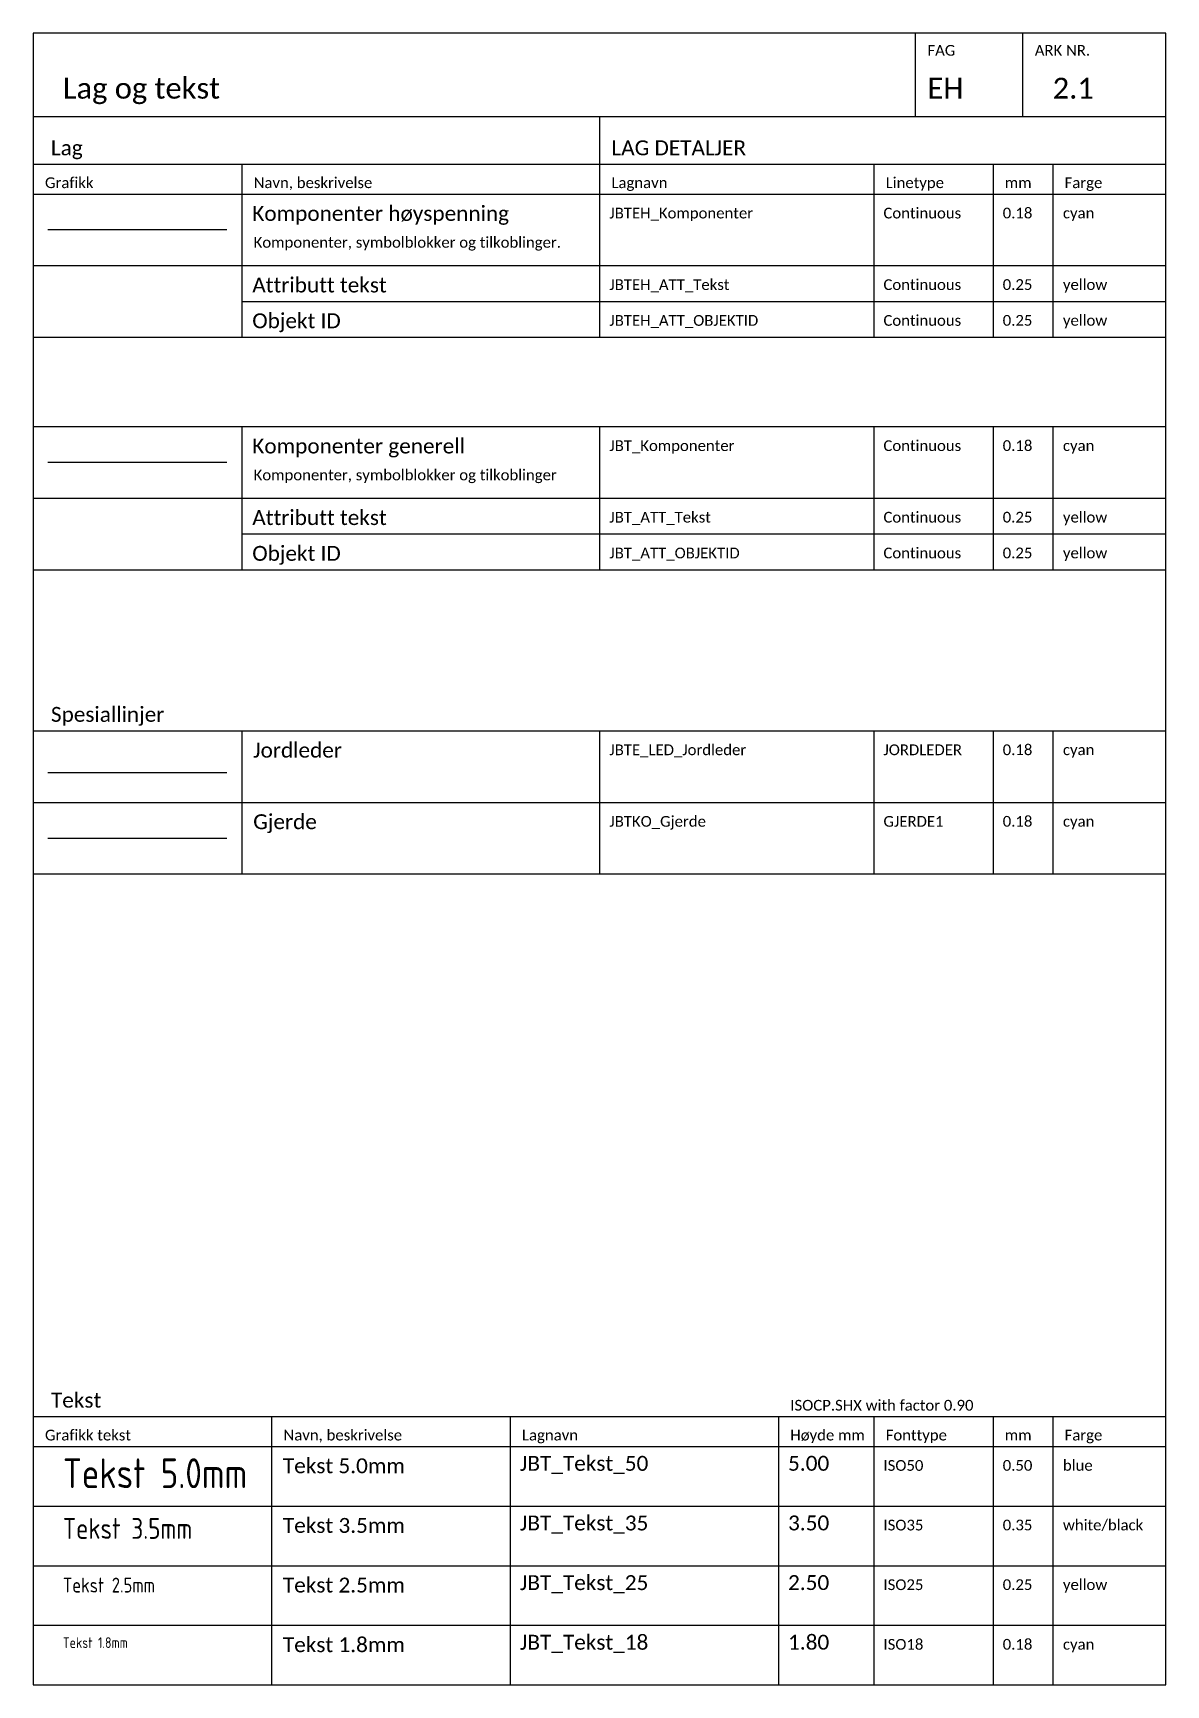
# Paper-space layout '2.1 Lag og tekst' of a CAD drawing. Header units: millimetres. Extents: x 0 to 190, y 0 to 277.
# The model-space entities are those that its viewports show. They can reach past a viewport. Long polylines and large blocks are cut down to what shows.
import ezdxf
from ezdxf.lldxf.tags import DXFTag

# ---------------------------------------------------------------- set-up
doc = ezdxf.new("R2010")
doc.units = ezdxf.units.MM
for name, color, linetype in [('JBT_Komponenter', 4, 'Continuous'), ('JBT_Tekst_18', 4, 'Continuous'), ('JBT_Tekst_25', 2, 'Continuous'), ('JBT_Tekst_35', 7, 'Continuous'), ('JBT_Tekst_50', 5, 'Continuous'), ('JBTE_LED_Jordleder', 4, 'JORDLEDER'), ('JBTEH_Komponenter', 4, 'Continuous'), ('JBTKO_Gjerde', 4, 'GJERDE1'), ('RAMME', 5, 'Continuous'), ('RAMME SYMBOLER', 4, 'Continuous'), ('RAMME TEKST', 7, 'Continuous')]:
    doc.layers.add(name, color=color, linetype=linetype)
doc.styles.add('Calibri', font='calibri.ttf')
doc.styles.add('ISO18', font='isocp.shx', dxfattribs={"width": 0.9, "height": 1.8})
doc.styles.add('ISO25', font='isocp.shx', dxfattribs={"width": 0.9, "height": 2.5})
doc.styles.add('ISO35', font='isocp.shx', dxfattribs={"width": 0.9, "height": 3.5})
doc.styles.add('ISO50', font='isocp.shx', dxfattribs={"width": 0.9, "height": 5})
doc.styles.get("Standard").update_dxf_attribs({"font": 'txt.shx'})
tags = doc.linetypes.add('GJERDE1', pattern='A,3.05,["//",Standard,S=1.25,R=0,X=0,Y=-0.7],4.5', length=7.55).pattern_tags.tags
tags[4] = DXFTag(74, 10)
tags = doc.linetypes.add('JORDLEDER', pattern='A,1.25,-1.5,2.5,-1,["jl",Standard,S=1.25,R=0,X=0,Y=-0.25],-2,2.5,-1.5,1.25', length=13.5).pattern_tags.tags
tags[10] = DXFTag(74, 10)

msp = doc.modelspace()

# ---------------------------------------------------------------- linework, layer by layer
at = {"layer": 'JBT_Komponenter'}
msp.add_line((32.5, -102), (2.5, -102), dxfattribs=at)
at = {"layer": 'JBTE_LED_Jordleder'}
msp.add_line((2.5, -154), (32.5, -154), dxfattribs=at)
at = {"layer": 'JBTEH_Komponenter'}
msp.add_line((32.5, -63), (2.5, -63), dxfattribs=at)
at = {"layer": 'JBTKO_Gjerde'}
msp.add_line((2.5, -165), (32.5, -165), dxfattribs=at)
at = {"layer": 'RAMME'}
msp.add_lwpolyline([(190, -30), (0, -30), (0, -307), (190, -307)], close=True, dxfattribs=at)
msp.add_lwpolyline([(0, -44), (190, -44)], dxfattribs=at)
at = {"layer": 'RAMME SYMBOLER'}
for p, q in [((148, -44), (148, -30)), ((166, -44), (166, -30)), ((95, -44), (95, -81)), ((0, -52), (190, -52)), ((35, -52), (35, -81)), ((141, -52), (141, -81)), ((161, -52), (161, -81)), ((171, -52), (171, -81)), ((0, -57), (190, -57)), ((0, -57), (190, -57)), ((0, -69), (190, -69)), ((35, -75), (190, -75)), ((0, -81), (190, -81)), ((0, -96), (190, -96)), ((35, -96), (35, -120)), ((95, -96), (95, -120)), ((141, -96), (141, -120)), ((161, -96), (161, -120)), ((171, -96), (171, -120)), ((0, -108), (190, -108)), ((35, -114), (190, -114)), ((0, -120), (190, -120)), ((0, -147), (190, -147)), ((35, -147), (35, -171)), ((95, -147), (95, -171)), ((141, -147), (141, -171)), ((161, -147), (161, -171)), ((171, -147), (171, -171)), ((0, -159), (190, -159)), ((0, -171), (190, -171)), ((0, -262), (190, -262)), ((40, -262), (40, -307)), ((80, -262), (80, -307)), ((125, -262), (125, -307)), ((141, -262), (141, -307)), ((161, -262), (161, -307)), ((171, -262), (171, -307)), ((0, -267), (190, -267)), ((40, -267), (40, -307)), ((0, -277), (190, -277)), ((0, -287), (190, -287)), ((0, -297), (190, -297))]:
    msp.add_line(p, q, dxfattribs=at)

# ---------------------------------------------------------------- texts
at = {"layer": 'JBT_Tekst_18', "linetype": 'ByBlock', "insert": (5, -299), "char_height": 1.8, "attachment_point": 1, "style": 'ISO18'}
msp.add_mtext_dynamic_manual_height_columns('Tekst 1.8mm', width=46, gutter_width=6.5, heights=[0], dxfattribs=at)
at = {"layer": 'JBT_Tekst_25', "insert": (5, -289), "char_height": 2.5, "attachment_point": 1, "style": 'ISO25'}
msp.add_mtext_dynamic_manual_height_columns('Tekst 2.5mm', width=46, gutter_width=6.5, heights=[0], dxfattribs=at)
at = {"layer": 'JBT_Tekst_35', "insert": (5, -279), "char_height": 3.5, "attachment_point": 1, "style": 'ISO35'}
msp.add_mtext_dynamic_manual_height_columns('Tekst 3.5mm', width=46, gutter_width=6.5, heights=[0], dxfattribs=at)
at = {"layer": 'JBT_Tekst_50', "insert": (5, -269), "char_height": 5, "attachment_point": 1, "style": 'ISO50'}
msp.add_mtext_dynamic_manual_height_columns('Tekst 5.0mm', width=46, gutter_width=6.5, heights=[0], dxfattribs=at)
at = {"layer": 'RAMME TEKST', "linetype": 'ByBlock', "style": 'Calibri'}
for s, height, p in [('FAG', 1.8, (150, -33.8)), ('ARK NR.', 1.8, (168, -33.8)), ('Lag og tekst', 3.5, (5, -41)), ('EH', 3.5, (150, -41)), ('2.1', 3.5, (171, -41)), ('Lag', 2.5, (3, -50.5)), ('LAG DETALJER', 2.5, (97, -50.5)), ('Grafikk', 1.8, (2, -56)), ('Navn, beskrivelse', 1.8, (37, -56)), ('Lagnavn', 1.8, (97, -56)), ('Linetype', 1.8, (143, -56)), ('mm', 1.8, (162.98, -56)), ('Farge', 1.8, (173, -56)), ('JBTEH_Komponenter', 1.8, (96.66, -61.09)), ('Continuous', 1.8, (142.62, -61.09)), ('0.18', 1.8, (162.62, -61.08)), ('cyan', 1.8, (172.72, -61.08)), ('Komponenter, symbolblokker og tilkoblinger.  ', 1.8, (37, -66)), ('JBTEH_ATT_Tekst', 1.8, (96.66, -73.09)), ('Continuous', 1.8, (142.62, -73.09)), ('0.25', 1.8, (162.62, -73.08)), ('yellow', 1.8, (172.72, -73.08)), ('JBTEH_ATT_OBJEKTID', 1.8, (96.66, -79.09)), ('Continuous', 1.8, (142.62, -79.09)), ('0.25', 1.8, (162.62, -79.08)), ('yellow', 1.8, (172.72, -79.08)), ('JBT_Komponenter', 1.8, (96.66, -100.09)), ('Continuous', 1.8, (142.62, -100.09)), ('0.18', 1.8, (162.62, -100.08)), ('cyan', 1.8, (172.72, -100.08)), ('Komponenter, symbolblokker og tilkoblinger', 1.8, (37, -105)), ('JBT_ATT_Tekst', 1.8, (96.66, -112.09)), ('Continuous', 1.8, (142.62, -112.09)), ('0.25', 1.8, (162.62, -112.08)), ('yellow', 1.8, (172.72, -112.08)), ('JBT_ATT_OBJEKTID', 1.8, (96.66, -118.09)), ('Continuous', 1.8, (142.62, -118.09)), ('0.25', 1.8, (162.62, -118.08)), ('yellow', 1.8, (172.72, -118.08)), ('Spesiallinjer', 2.5, (3, -145.5)), ('JBTE_LED_Jordleder', 1.8, (96.66, -151.09)), ('JORDLEDER', 1.8, (142.62, -151.09)), ('0.18', 1.8, (162.62, -151.08)), ('cyan', 1.8, (172.72, -151.08)), ('JBTKO_Gjerde', 1.8, (96.66, -163.09)), ('GJERDE1', 1.8, (142.62, -163.09)), ('0.18', 1.8, (162.62, -163.08)), ('cyan', 1.8, (172.72, -163.08)), ('Tekst', 2.5, (3, -260.5)), ('ISOCP.SHX with factor 0.90', 1.8, (127, -261)), ('Grafikk tekst', 1.8, (2, -266)), ('Navn, beskrivelse', 1.8, (42, -266)), ('Lagnavn', 1.8, (82, -266)), ('Høyde mm', 1.8, (127, -266)), ('Fonttype', 1.8, (143, -266)), ('mm', 1.8, (162.98, -266)), ('Farge', 1.8, (173, -266)), ('ISO50', 1.8, (142.62, -271.09)), ('0.50', 1.8, (162.62, -271.08)), ('blue', 1.8, (172.72, -271.08)), ('ISO35', 1.8, (142.62, -281.09)), ('0.35', 1.8, (162.62, -281.08)), ('white/black', 1.8, (172.72, -281.08)), ('ISO25', 1.8, (142.62, -291.09)), ('0.25', 1.8, (162.62, -291.08)), ('yellow', 1.8, (172.72, -291.08)), ('0.18', 1.8, (162.62, -301.08)), ('ISO18', 1.8, (142.62, -301.09)), ('cyan', 1.8, (172.72, -301.08))]:
    msp.add_text(s, height=height, dxfattribs=at).set_placement(p)
at = {"layer": 'RAMME TEKST', "style": 'Calibri'}
for s, p in [('Komponenter høyspenning', (36.77, -61.5)), ('Attributt tekst', (36.77, -73.5)), ('Objekt ID', (36.77, -79.5)), ('Komponenter generell', (36.77, -100.5)), ('Attributt tekst', (36.77, -112.5)), ('Objekt ID', (36.77, -118.5)), ('Jordleder', (36.92, -151.5)), ('Gjerde', (36.92, -163.5)), ('JBT_Tekst_50', (81.66, -271.09)), ('5.00', (126.62, -271.08)), ('Tekst 5.0mm', (41.9, -271.5)), ('Tekst 3.5mm', (41.9, -281.5)), ('JBT_Tekst_35', (81.66, -281.09)), ('3.50', (126.62, -281.08)), ('Tekst 2.5mm', (41.9, -291.5)), ('JBT_Tekst_25', (81.66, -291.09)), ('2.50', (126.62, -291.08)), ('Tekst 1.8mm', (41.9, -301.5)), ('JBT_Tekst_18', (81.66, -301.09)), ('1.80', (126.62, -301.08))]:
    msp.add_text(s, height=2.5, dxfattribs=at).set_placement(p)

psp = doc.layouts.new('2.1 Lag og tekst')

# ---------------------------------------------------------------- viewports
at = {"layer": 'RAMME'}
psp.add_viewport(center=(95, 138.5), size=(190, 277), view_center_point=(95, -168.5), view_height=277, dxfattribs=at)

doc.saveas('drawing.dxf')
